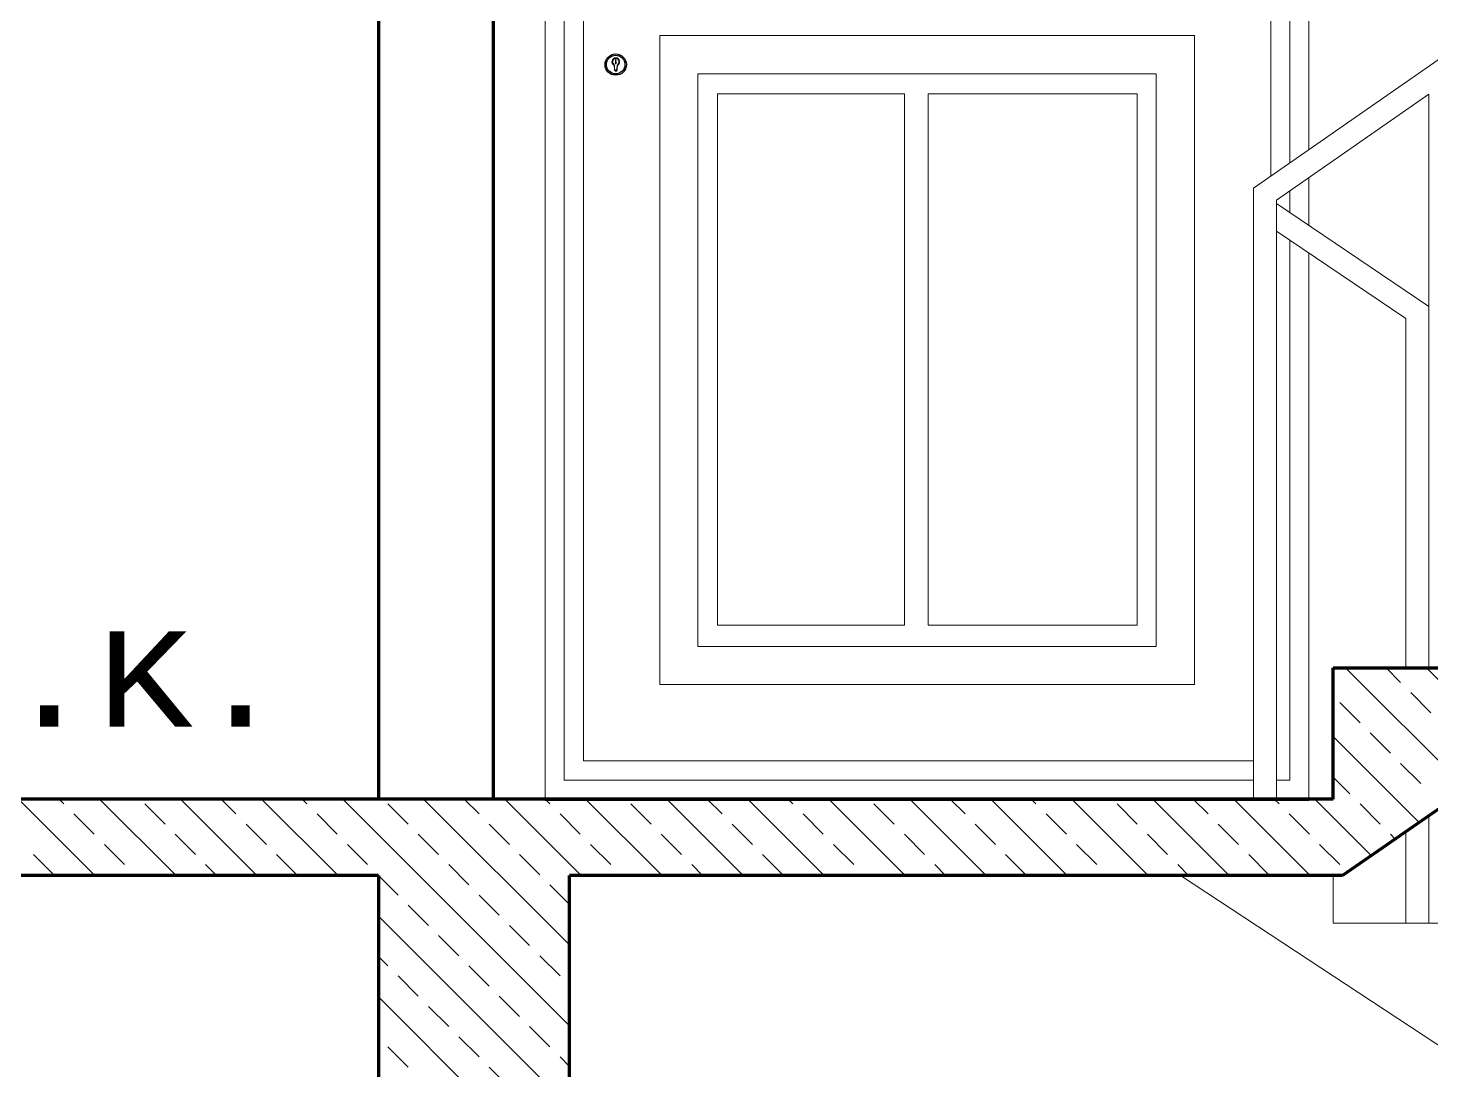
# Model space of a CAD drawing. Header units: millimetres. Extents: x 35860 to 71103, y -11298 to -8385.
# Drawn here: x 54766.2 to 54949.9, y -10773.9 to -10637.4 of the extents above; entities that cross this region are included whole.
import ezdxf
from ezdxf.enums import TextEntityAlignment as Align

# ---------------------------------------------------------------- set-up
doc = ezdxf.new("R2010")
doc.units = ezdxf.units.MM
doc.header["$MEASUREMENT"] = 0
doc.layers.get('0').update_dxf_attribs({"lineweight": 15})
for name, color, linetype, lineweight in [('02', 2, 'Continuous', 20), ('03_Yazı', 1, 'Continuous', 30), ('07', 3, 'Continuous', 70), ('Merd&Balkon', 40, 'Continuous', 20)]:
    doc.layers.add(name, color=color, linetype=linetype, lineweight=lineweight)
doc.layers.add('OLC', color=254, linetype='Continuous')
doc.styles.add('C', font='')
doc.styles.get('C').set_extended_font_data('Courier New Tur')

msp = doc.modelspace()

# ---------------------------------------------------------------- linework, layer by layer
for p, q in [((54954.6, -10737.14), (54938.7, -10721.24)), ((54945.89, -10723.14), (54944, -10721.24)), ((54960.86, -10732.8), (54949.3, -10721.24)), ((54949.87, -10727.11), (54947.22, -10724.46)), ((54940.59, -10728.44), (54937.94, -10725.79)), ((54944.57, -10732.42), (54941.92, -10729.76)), ((54948.33, -10741.48), (54937.08, -10730.24)), ((54948.55, -10736.39), (54945.89, -10733.74)), ((54939.26, -10737.72), (54937.08, -10735.54)), ((54774.96, -10748.42), (54764.96, -10738.42)), ((54770.88, -10739.05), (54770.26, -10738.42)), ((54785.57, -10748.42), (54775.57, -10738.42)), ((54784.14, -10741.7), (54781.49, -10739.05)), ((54796.17, -10748.42), (54786.17, -10738.42)), ((54793.42, -10740.37), (54791.48, -10738.42)), ((54806.78, -10748.42), (54796.78, -10738.42)), ((54802.7, -10739.05), (54802.08, -10738.42)), ((54837.08, -10768.12), (54807.39, -10738.42)), ((54815.96, -10741.7), (54813.31, -10739.05)), ((54837.08, -10757.51), (54817.99, -10738.42)), ((54825.24, -10740.37), (54823.29, -10738.42)), ((54838.6, -10748.42), (54828.6, -10738.42)), ((54834.52, -10739.05), (54833.9, -10738.42)), ((54849.2, -10748.42), (54839.2, -10738.42)), ((54847.78, -10741.7), (54845.13, -10739.05)), ((54859.81, -10748.42), (54849.81, -10738.42)), ((54857.06, -10740.37), (54855.11, -10738.42)), ((54870.42, -10748.42), (54860.42, -10738.42)), ((54866.34, -10739.05), (54865.72, -10738.42)), ((54881.02, -10748.42), (54871.02, -10738.42)), ((54879.6, -10741.7), (54876.95, -10739.05)), ((54891.63, -10748.42), (54881.63, -10738.42)), ((54888.88, -10740.37), (54886.93, -10738.42)), ((54902.24, -10748.42), (54892.24, -10738.42)), ((54898.16, -10739.05), (54897.54, -10738.42)), ((54912.84, -10748.42), (54902.84, -10738.42)), ((54911.42, -10741.7), (54908.77, -10739.05)), ((54923.45, -10748.42), (54913.45, -10738.42)), ((54920.7, -10740.37), (54918.75, -10738.42)), ((54934.06, -10748.42), (54924.06, -10738.42)), ((54929.98, -10739.05), (54929.36, -10738.42)), ((54942.06, -10745.82), (54934.66, -10738.42)), ((54943.24, -10741.7), (54940.59, -10739.05)), ((54774.86, -10743.02), (54772.21, -10740.37)), ((54806.68, -10743.02), (54804.03, -10740.37)), ((54838.5, -10743.02), (54835.85, -10740.37)), ((54870.32, -10743.02), (54867.67, -10740.37)), ((54902.14, -10743.02), (54899.49, -10740.37)), ((54933.96, -10743.02), (54931.31, -10740.37)), ((54797.4, -10744.35), (54794.75, -10741.7)), ((54829.22, -10744.35), (54826.57, -10741.7)), ((54861.04, -10744.35), (54858.39, -10741.7)), ((54892.86, -10744.35), (54890.21, -10741.7)), ((54924.68, -10744.35), (54922.03, -10741.7)), ((54778.84, -10747), (54776.19, -10744.35)), ((54788.12, -10745.67), (54785.47, -10743.02)), ((54810.66, -10747), (54808.01, -10744.35)), ((54819.94, -10745.67), (54817.29, -10743.02)), ((54842.48, -10747), (54839.83, -10744.35)), ((54851.76, -10745.67), (54849.11, -10743.02)), ((54874.3, -10747), (54871.65, -10744.35)), ((54883.58, -10745.67), (54880.93, -10743.02)), ((54906.12, -10747), (54903.47, -10744.35)), ((54915.4, -10745.67), (54912.75, -10743.02)), ((54937.94, -10747), (54935.29, -10744.35)), ((54945.19, -10743.65), (54944.57, -10743.02)), ((54769.56, -10748.33), (54766.91, -10745.67)), ((54801.38, -10748.33), (54798.73, -10745.67)), ((54833.2, -10748.33), (54830.55, -10745.67)), ((54865.02, -10748.33), (54862.37, -10745.67)), ((54896.84, -10748.33), (54894.19, -10745.67)), ((54928.66, -10748.33), (54926.01, -10745.67)), ((54780.26, -10748.42), (54780.17, -10748.33)), ((54790.87, -10748.42), (54789.45, -10747)), ((54812.08, -10748.42), (54811.99, -10748.33)), ((54814.64, -10750.98), (54812.08, -10748.42)), ((54823.92, -10749.65), (54821.27, -10747)), ((54843.9, -10748.42), (54843.81, -10748.33)), ((54854.51, -10748.42), (54853.09, -10747)), ((54875.72, -10748.42), (54875.62, -10748.33)), ((54886.33, -10748.42), (54884.91, -10747)), ((54907.54, -10748.42), (54907.44, -10748.33)), ((54918.15, -10748.42), (54916.73, -10747)), ((54837.08, -10752.21), (54834.52, -10749.65)), ((54827.9, -10753.63), (54825.24, -10750.98)), ((54837.08, -10778.73), (54812.08, -10753.73)), ((54818.61, -10754.96), (54815.96, -10752.3)), ((54831.87, -10757.61), (54829.22, -10754.96)), ((54822.59, -10758.93), (54819.94, -10756.28)), ((54813.31, -10760.26), (54812.08, -10759.03)), ((54835.85, -10761.58), (54833.2, -10758.93)), ((54826.57, -10762.91), (54823.92, -10760.26)), ((54817.29, -10764.24), (54814.64, -10761.58)), ((54836.17, -10788.42), (54812.08, -10764.33)), ((54830.55, -10766.89), (54827.9, -10764.24)), ((54821.27, -10768.21), (54818.61, -10765.56)), ((54834.52, -10770.86), (54831.87, -10768.21)), ((54825.24, -10772.19), (54822.59, -10769.54)), ((54815.96, -10773.52), (54813.31, -10770.86)), ((54837.08, -10773.42), (54835.85, -10772.19)), ((54829.22, -10776.17), (54826.57, -10773.52))]:
    msp.add_line(p, q)
at = {"layer": '02'}
for p, q in [((54833.9, -10518.42), (54833.9, -10738.42)), ((54833.9, -10518.42), (54833.9, -10738.42)), ((54833.9, -10518.42), (54833.9, -10738.42)), ((54833.9, -10518.42), (54833.9, -10738.42)), ((54833.9, -10518.42), (54833.9, -10738.42)), ((54833.9, -10518.42), (54833.9, -10738.42)), ((54833.9, -10518.42), (54833.9, -10738.42)), ((54833.9, -10518.42), (54833.9, -10738.42)), ((54833.9, -10518.42), (54833.9, -10738.42)), ((54933.9, -10518.42), (54933.9, -10653.36)), ((54933.9, -10518.42), (54933.9, -10653.36)), ((54933.9, -10518.42), (54933.9, -10653.36)), ((54933.9, -10518.42), (54933.9, -10653.36)), ((54933.9, -10518.42), (54933.9, -10653.36)), ((54933.9, -10518.42), (54933.9, -10653.36)), ((54933.9, -10653.36), (54933.9, -10518.42)), ((54933.9, -10653.36), (54933.9, -10518.42)), ((54933.9, -10653.36), (54933.9, -10518.42)), ((54836.4, -10520.92), (54836.4, -10735.92)), ((54836.4, -10520.92), (54836.4, -10735.92)), ((54836.4, -10520.92), (54836.4, -10735.92)), ((54836.4, -10520.92), (54836.4, -10735.92)), ((54836.4, -10520.92), (54836.4, -10735.92)), ((54836.4, -10520.92), (54836.4, -10735.92)), ((54836.4, -10520.92), (54836.4, -10735.92)), ((54836.4, -10520.92), (54836.4, -10735.92)), ((54836.4, -10520.92), (54836.4, -10735.92)), ((54931.4, -10655.1), (54931.4, -10520.92)), ((54931.4, -10655.1), (54931.4, -10520.92)), ((54931.4, -10655.1), (54931.4, -10520.92)), ((54931.4, -10655.1), (54931.4, -10520.92)), ((54931.4, -10655.1), (54931.4, -10520.92)), ((54931.4, -10655.1), (54931.4, -10520.92)), ((54931.4, -10655.1), (54931.4, -10520.92)), ((54931.4, -10655.1), (54931.4, -10520.92)), ((54931.4, -10655.1), (54931.4, -10520.92)), ((54838.9, -10523.42), (54838.9, -10733.42)), ((54838.9, -10523.42), (54838.9, -10733.42)), ((54838.9, -10523.42), (54838.9, -10733.42)), ((54838.9, -10523.42), (54838.9, -10733.42)), ((54838.9, -10523.42), (54838.9, -10733.42)), ((54838.9, -10523.42), (54838.9, -10733.42)), ((54838.9, -10523.42), (54838.9, -10733.42)), ((54838.9, -10523.42), (54838.9, -10733.42)), ((54838.9, -10523.42), (54838.9, -10733.42)), ((54928.9, -10656.84), (54928.9, -10523.42)), ((54928.9, -10656.84), (54928.9, -10523.42)), ((54928.9, -10656.84), (54928.9, -10523.42)), ((54928.9, -10656.84), (54928.9, -10523.42)), ((54928.9, -10656.84), (54928.9, -10523.42)), ((54928.9, -10656.84), (54928.9, -10523.42)), ((54928.9, -10656.84), (54928.9, -10523.42)), ((54928.9, -10656.84), (54928.9, -10523.42)), ((54928.9, -10656.84), (54928.9, -10523.42)), ((54926.63, -10658.42), (55074.58, -10555.55)), ((54848.9, -10638.42), (54918.9, -10638.42)), ((54848.9, -10638.42), (54918.9, -10638.42)), ((54848.9, -10638.42), (54918.9, -10638.42)), ((54848.9, -10638.42), (54848.9, -10723.42)), ((54848.9, -10638.42), (54848.9, -10723.42)), ((54848.9, -10638.42), (54848.9, -10723.42)), ((54848.9, -10638.42), (54918.9, -10638.42)), ((54848.9, -10638.42), (54918.9, -10638.42)), ((54848.9, -10638.42), (54918.9, -10638.42)), ((54848.9, -10638.42), (54848.9, -10723.42)), ((54848.9, -10638.42), (54848.9, -10723.42)), ((54848.9, -10638.42), (54848.9, -10723.42)), ((54848.9, -10638.42), (54918.9, -10638.42)), ((54848.9, -10638.42), (54918.9, -10638.42)), ((54848.9, -10638.42), (54918.9, -10638.42)), ((54848.9, -10638.42), (54848.9, -10723.42)), ((54848.9, -10638.42), (54848.9, -10723.42)), ((54848.9, -10638.42), (54848.9, -10723.42)), ((54918.9, -10723.42), (54918.9, -10638.42)), ((54918.9, -10723.42), (54918.9, -10638.42)), ((54918.9, -10723.42), (54918.9, -10638.42)), ((54918.9, -10723.42), (54918.9, -10638.42)), ((54918.9, -10723.42), (54918.9, -10638.42)), ((54918.9, -10723.42), (54918.9, -10638.42)), ((54918.9, -10723.42), (54918.9, -10638.42)), ((54918.9, -10723.42), (54918.9, -10638.42)), ((54918.9, -10723.42), (54918.9, -10638.42)), ((54843.09, -10641.6), (54843.1, -10641.58)), ((54843.09, -10641.6), (54843.1, -10641.58)), ((54843.09, -10641.6), (54843.1, -10641.58)), ((54843.1, -10641.65), (54843.09, -10641.6)), ((54843.1, -10641.65), (54843.09, -10641.6)), ((54843.1, -10641.65), (54843.09, -10641.6)), ((54843.12, -10641.57), (54843.1, -10641.59)), ((54843.12, -10641.57), (54843.1, -10641.59)), ((54843.12, -10641.57), (54843.1, -10641.59)), ((54843.11, -10641.68), (54843.1, -10641.65)), ((54843.11, -10641.68), (54843.1, -10641.65)), ((54843.11, -10641.68), (54843.1, -10641.65)), ((54843.1, -10641.81), (54843.11, -10641.8)), ((54843.1, -10641.81), (54843.11, -10641.8)), ((54843.1, -10641.81), (54843.11, -10641.8)), ((54843.1, -10641.9), (54843.1, -10641.81)), ((54843.1, -10641.9), (54843.1, -10641.81)), ((54843.1, -10641.9), (54843.1, -10641.81)), ((54843.11, -10641.92), (54843.1, -10641.9)), ((54843.11, -10641.92), (54843.1, -10641.9)), ((54843.11, -10641.92), (54843.1, -10641.9)), ((54843.11, -10641.73), (54843.11, -10641.68)), ((54843.11, -10641.73), (54843.11, -10641.68)), ((54843.11, -10641.73), (54843.11, -10641.68)), ((54843.11, -10641.8), (54843.11, -10641.73)), ((54843.11, -10641.8), (54843.11, -10641.73)), ((54843.11, -10641.8), (54843.11, -10641.73)), ((54843.11, -10641.92), (54843.12, -10642)), ((54843.11, -10641.92), (54843.12, -10642)), ((54843.11, -10641.92), (54843.12, -10642)), ((54843.13, -10641.56), (54843.12, -10641.57)), ((54843.13, -10641.56), (54843.12, -10641.57)), ((54843.13, -10641.56), (54843.12, -10641.57)), ((54843.15, -10641.57), (54843.13, -10641.56)), ((54843.15, -10641.57), (54843.13, -10641.56)), ((54843.15, -10641.57), (54843.13, -10641.56)), ((54843.15, -10641.72), (54843.14, -10641.76)), ((54843.15, -10641.72), (54843.14, -10641.76)), ((54843.15, -10641.72), (54843.14, -10641.76)), ((54843.14, -10641.76), (54843.14, -10641.79)), ((54843.14, -10641.76), (54843.14, -10641.79)), ((54843.14, -10641.76), (54843.14, -10641.79)), ((54843.14, -10641.79), (54843.15, -10641.81)), ((54843.14, -10641.79), (54843.15, -10641.81)), ((54843.14, -10641.79), (54843.15, -10641.81)), ((54843.16, -10641.58), (54843.15, -10641.57)), ((54843.16, -10641.58), (54843.15, -10641.57)), ((54843.16, -10641.58), (54843.15, -10641.57)), ((54843.16, -10641.58), (54843.15, -10641.6)), ((54843.16, -10641.58), (54843.15, -10641.6)), ((54843.16, -10641.58), (54843.15, -10641.6)), ((54843.15, -10641.6), (54843.18, -10641.64)), ((54843.15, -10641.6), (54843.18, -10641.64)), ((54843.15, -10641.6), (54843.18, -10641.64)), ((54843.17, -10641.69), (54843.15, -10641.72)), ((54843.17, -10641.69), (54843.15, -10641.72)), ((54843.17, -10641.69), (54843.15, -10641.72)), ((54843.15, -10641.81), (54843.15, -10641.82)), ((54843.15, -10641.81), (54843.15, -10641.82)), ((54843.15, -10641.81), (54843.15, -10641.82)), ((54843.15, -10641.82), (54843.16, -10641.83)), ((54843.15, -10641.82), (54843.16, -10641.83)), ((54843.15, -10641.82), (54843.16, -10641.83)), ((54843.16, -10641.93), (54843.15, -10641.94)), ((54843.16, -10641.93), (54843.15, -10641.94)), ((54843.16, -10641.93), (54843.15, -10641.94)), ((54843.15, -10641.94), (54843.16, -10641.96)), ((54843.15, -10641.94), (54843.16, -10641.96)), ((54843.15, -10641.94), (54843.16, -10641.96)), ((54843.16, -10641.83), (54843.18, -10641.86)), ((54843.16, -10641.83), (54843.18, -10641.86)), ((54843.16, -10641.83), (54843.18, -10641.86)), ((54843.19, -10641.9), (54843.16, -10641.93)), ((54843.19, -10641.9), (54843.16, -10641.93)), ((54843.19, -10641.9), (54843.16, -10641.93)), ((54843.16, -10641.96), (54843.18, -10642)), ((54843.16, -10641.96), (54843.18, -10642)), ((54843.16, -10641.96), (54843.18, -10642)), ((54843.18, -10641.66), (54843.17, -10641.69)), ((54843.18, -10641.66), (54843.17, -10641.69)), ((54843.18, -10641.66), (54843.17, -10641.69)), ((54843.18, -10641.64), (54843.18, -10641.66)), ((54843.18, -10641.64), (54843.18, -10641.66)), ((54843.18, -10641.64), (54843.18, -10641.66)), ((54843.18, -10641.86), (54843.19, -10641.9)), ((54843.18, -10641.86), (54843.19, -10641.9)), ((54843.18, -10641.86), (54843.19, -10641.9)), ((54843.19, -10641.9), (54843.19, -10641.9)), ((54843.19, -10641.9), (54843.19, -10641.9)), ((54843.19, -10641.9), (54843.19, -10641.9)), ((54842.92, -10642.33), (54842.96, -10642.85)), ((54842.92, -10642.33), (54842.96, -10642.85)), ((54842.92, -10642.33), (54842.96, -10642.85)), ((54842.96, -10642.29), (54843, -10642.81)), ((54842.96, -10642.29), (54843, -10642.81)), ((54842.96, -10642.29), (54843, -10642.81)), ((54843.07, -10642.06), (54843.12, -10642)), ((54843.07, -10642.06), (54843.12, -10642)), ((54843.07, -10642.06), (54843.12, -10642)), ((54843.07, -10642.08), (54843.07, -10642.06)), ((54843.07, -10642.08), (54843.07, -10642.06)), ((54843.07, -10642.08), (54843.07, -10642.06)), ((54843.07, -10642.08), (54843.09, -10642.11)), ((54843.07, -10642.08), (54843.09, -10642.11)), ((54843.07, -10642.08), (54843.09, -10642.11)), ((54843.09, -10642.11), (54843.09, -10642.15)), ((54843.09, -10642.11), (54843.09, -10642.15)), ((54843.09, -10642.11), (54843.09, -10642.15)), ((54843.09, -10642.15), (54843.11, -10642.18)), ((54843.09, -10642.15), (54843.11, -10642.18)), ((54843.09, -10642.15), (54843.11, -10642.18)), ((54843.11, -10642.18), (54843.13, -10642.13)), ((54843.11, -10642.18), (54843.13, -10642.13)), ((54843.11, -10642.18), (54843.13, -10642.13)), ((54843.13, -10642.13), (54843.14, -10642.09)), ((54843.13, -10642.13), (54843.14, -10642.09)), ((54843.13, -10642.13), (54843.14, -10642.09)), ((54843.14, -10643.09), (54843.13, -10643.08)), ((54843.14, -10643.09), (54843.13, -10643.08)), ((54843.14, -10643.09), (54843.13, -10643.08)), ((54843.15, -10642.07), (54843.14, -10642.09)), ((54843.15, -10642.07), (54843.14, -10642.09)), ((54843.15, -10642.07), (54843.14, -10642.09)), ((54843.18, -10642.05), (54843.15, -10642.07)), ((54843.18, -10642.05), (54843.15, -10642.07)), ((54843.18, -10642.05), (54843.15, -10642.07)), ((54843.18, -10642), (54843.18, -10642.05)), ((54843.18, -10642), (54843.18, -10642.05)), ((54843.18, -10642), (54843.18, -10642.05)), ((54843.32, -10642.3), (54843.28, -10642.81)), ((54843.32, -10642.3), (54843.28, -10642.81)), ((54843.32, -10642.3), (54843.28, -10642.81)), ((54843.36, -10642.33), (54843.32, -10642.86)), ((54843.36, -10642.33), (54843.32, -10642.86)), ((54843.36, -10642.33), (54843.32, -10642.86)), ((54853.9, -10643.42), (54913.9, -10643.42)), ((54853.9, -10643.42), (54913.9, -10643.42)), ((54853.9, -10643.42), (54913.9, -10643.42)), ((54853.9, -10643.42), (54853.9, -10718.42)), ((54853.9, -10643.42), (54853.9, -10718.42)), ((54853.9, -10643.42), (54853.9, -10718.42)), ((54853.9, -10643.42), (54913.9, -10643.42)), ((54853.9, -10643.42), (54913.9, -10643.42)), ((54853.9, -10643.42), (54913.9, -10643.42)), ((54853.9, -10643.42), (54853.9, -10718.42)), ((54853.9, -10643.42), (54853.9, -10718.42)), ((54853.9, -10643.42), (54853.9, -10718.42)), ((54853.9, -10643.42), (54913.9, -10643.42)), ((54853.9, -10643.42), (54913.9, -10643.42)), ((54853.9, -10643.42), (54913.9, -10643.42)), ((54853.9, -10643.42), (54853.9, -10718.42)), ((54853.9, -10643.42), (54853.9, -10718.42)), ((54853.9, -10643.42), (54853.9, -10718.42)), ((54913.9, -10718.42), (54913.9, -10643.42)), ((54913.9, -10718.42), (54913.9, -10643.42)), ((54913.9, -10718.42), (54913.9, -10643.42)), ((54913.9, -10718.42), (54913.9, -10643.42)), ((54913.9, -10718.42), (54913.9, -10643.42)), ((54913.9, -10718.42), (54913.9, -10643.42)), ((54913.9, -10718.42), (54913.9, -10643.42)), ((54913.9, -10718.42), (54913.9, -10643.42)), ((54913.9, -10718.42), (54913.9, -10643.42)), ((54856.46, -10646.05), (54880.96, -10646.05)), ((54856.46, -10646.05), (54880.96, -10646.05)), ((54856.46, -10646.05), (54880.96, -10646.05)), ((54856.46, -10715.66), (54856.46, -10646.05)), ((54856.46, -10715.66), (54856.46, -10646.05)), ((54856.46, -10715.66), (54856.46, -10646.05)), ((54856.46, -10646.05), (54880.96, -10646.05)), ((54856.46, -10646.05), (54880.96, -10646.05)), ((54856.46, -10646.05), (54880.96, -10646.05)), ((54856.46, -10715.66), (54856.46, -10646.05)), ((54856.46, -10715.66), (54856.46, -10646.05)), ((54856.46, -10715.66), (54856.46, -10646.05)), ((54856.46, -10646.05), (54880.96, -10646.05)), ((54856.46, -10646.05), (54880.96, -10646.05)), ((54856.46, -10646.05), (54880.96, -10646.05)), ((54856.46, -10715.66), (54856.46, -10646.05)), ((54856.46, -10715.66), (54856.46, -10646.05)), ((54856.46, -10715.66), (54856.46, -10646.05)), ((54880.96, -10646.05), (54880.96, -10715.66)), ((54880.96, -10646.05), (54880.96, -10715.66)), ((54880.96, -10646.05), (54880.96, -10715.66)), ((54880.96, -10646.05), (54880.96, -10715.66)), ((54880.96, -10646.05), (54880.96, -10715.66)), ((54880.96, -10646.05), (54880.96, -10715.66)), ((54880.96, -10646.05), (54880.96, -10715.66)), ((54880.96, -10646.05), (54880.96, -10715.66)), ((54880.96, -10646.05), (54880.96, -10715.66)), ((54884.05, -10646.05), (54911.39, -10646.05)), ((54884.05, -10646.05), (54911.39, -10646.05)), ((54884.05, -10646.05), (54911.39, -10646.05)), ((54884.05, -10715.66), (54884.05, -10646.05)), ((54884.05, -10715.66), (54884.05, -10646.05)), ((54884.05, -10715.66), (54884.05, -10646.05)), ((54884.05, -10646.05), (54911.39, -10646.05)), ((54884.05, -10646.05), (54911.39, -10646.05)), ((54884.05, -10646.05), (54911.39, -10646.05)), ((54884.05, -10715.66), (54884.05, -10646.05)), ((54884.05, -10715.66), (54884.05, -10646.05)), ((54884.05, -10715.66), (54884.05, -10646.05)), ((54884.05, -10646.05), (54911.39, -10646.05)), ((54884.05, -10646.05), (54911.39, -10646.05)), ((54884.05, -10646.05), (54911.39, -10646.05)), ((54884.05, -10715.66), (54884.05, -10646.05)), ((54884.05, -10715.66), (54884.05, -10646.05)), ((54884.05, -10715.66), (54884.05, -10646.05)), ((54911.39, -10646.05), (54911.39, -10715.66)), ((54911.39, -10646.05), (54911.39, -10715.66)), ((54911.39, -10646.05), (54911.39, -10715.66)), ((54911.39, -10646.05), (54911.39, -10715.66)), ((54911.39, -10646.05), (54911.39, -10715.66)), ((54911.39, -10646.05), (54911.39, -10715.66)), ((54911.39, -10646.05), (54911.39, -10715.66)), ((54911.39, -10646.05), (54911.39, -10715.66)), ((54911.39, -10646.05), (54911.39, -10715.66)), ((54929.63, -10659.99), (54949.58, -10646.11)), ((54949.58, -10721.24), (54949.58, -10646.11)), ((54926.63, -10738.42), (54926.63, -10658.42)), ((54933.9, -10657.02), (54933.9, -10663.33)), ((54933.9, -10657.02), (54933.9, -10663.33)), ((54933.9, -10657.02), (54933.9, -10663.33)), ((54933.9, -10657.02), (54933.9, -10663.33)), ((54933.9, -10657.02), (54933.9, -10663.33)), ((54933.9, -10657.02), (54933.9, -10663.33)), ((54933.9, -10663.33), (54933.9, -10657.02)), ((54933.9, -10663.33), (54933.9, -10657.02)), ((54933.9, -10663.33), (54933.9, -10657.02)), ((54929.63, -10738.42), (54929.63, -10659.99)), ((54929.63, -10660.44), (54929.63, -10659.99)), ((54931.4, -10661.64), (54931.4, -10658.76)), ((54931.4, -10661.64), (54931.4, -10658.76)), ((54931.4, -10661.64), (54931.4, -10658.76)), ((54931.4, -10661.64), (54931.4, -10658.76)), ((54931.4, -10661.64), (54931.4, -10658.76)), ((54931.4, -10661.64), (54931.4, -10658.76)), ((54931.4, -10661.64), (54931.4, -10658.76)), ((54931.4, -10661.64), (54931.4, -10658.76)), ((54931.4, -10661.64), (54931.4, -10658.76)), ((54949.58, -10673.89), (54929.63, -10660.44)), ((54946.58, -10675.49), (54929.63, -10664.06)), ((54931.4, -10735.92), (54931.4, -10665.26)), ((54931.4, -10735.92), (54931.4, -10665.26)), ((54931.4, -10735.92), (54931.4, -10665.26)), ((54931.4, -10735.92), (54931.4, -10665.26)), ((54931.4, -10735.92), (54931.4, -10665.26)), ((54931.4, -10735.92), (54931.4, -10665.26)), ((54931.4, -10735.92), (54931.4, -10665.26)), ((54931.4, -10735.92), (54931.4, -10665.26)), ((54931.4, -10735.92), (54931.4, -10665.26)), ((54933.9, -10738.42), (54933.9, -10666.94)), ((54933.9, -10738.42), (54933.9, -10666.94)), ((54933.9, -10738.42), (54933.9, -10666.94)), ((54933.9, -10666.94), (54933.9, -10738.42)), ((54933.9, -10666.94), (54933.9, -10738.42)), ((54933.9, -10666.94), (54933.9, -10738.42)), ((54933.9, -10666.94), (54933.9, -10738.42)), ((54933.9, -10666.94), (54933.9, -10738.42)), ((54933.9, -10666.94), (54933.9, -10738.42)), ((54949.58, -10721.24), (54949.58, -10674.67)), ((54946.58, -10721.24), (54946.58, -10675.49)), ((54880.96, -10715.66), (54856.46, -10715.66)), ((54880.96, -10715.66), (54856.46, -10715.66)), ((54880.96, -10715.66), (54856.46, -10715.66)), ((54880.96, -10715.66), (54856.46, -10715.66)), ((54880.96, -10715.66), (54856.46, -10715.66)), ((54880.96, -10715.66), (54856.46, -10715.66)), ((54880.96, -10715.66), (54856.46, -10715.66)), ((54880.96, -10715.66), (54856.46, -10715.66)), ((54880.96, -10715.66), (54856.46, -10715.66)), ((54911.39, -10715.66), (54884.05, -10715.66)), ((54911.39, -10715.66), (54884.05, -10715.66)), ((54911.39, -10715.66), (54884.05, -10715.66)), ((54911.39, -10715.66), (54884.05, -10715.66)), ((54911.39, -10715.66), (54884.05, -10715.66)), ((54911.39, -10715.66), (54884.05, -10715.66)), ((54911.39, -10715.66), (54884.05, -10715.66)), ((54911.39, -10715.66), (54884.05, -10715.66)), ((54911.39, -10715.66), (54884.05, -10715.66)), ((54853.9, -10718.42), (54913.9, -10718.42)), ((54853.9, -10718.42), (54913.9, -10718.42)), ((54853.9, -10718.42), (54913.9, -10718.42)), ((54853.9, -10718.42), (54913.9, -10718.42)), ((54853.9, -10718.42), (54913.9, -10718.42)), ((54853.9, -10718.42), (54913.9, -10718.42)), ((54853.9, -10718.42), (54913.9, -10718.42)), ((54853.9, -10718.42), (54913.9, -10718.42)), ((54853.9, -10718.42), (54913.9, -10718.42)), ((54848.9, -10723.42), (54918.9, -10723.42)), ((54848.9, -10723.42), (54918.9, -10723.42)), ((54848.9, -10723.42), (54918.9, -10723.42)), ((54848.9, -10723.42), (54918.9, -10723.42)), ((54848.9, -10723.42), (54918.9, -10723.42)), ((54848.9, -10723.42), (54918.9, -10723.42)), ((54848.9, -10723.42), (54918.9, -10723.42)), ((54848.9, -10723.42), (54918.9, -10723.42)), ((54848.9, -10723.42), (54918.9, -10723.42)), ((54838.9, -10733.42), (54926.63, -10733.42)), ((54838.9, -10733.42), (54926.63, -10733.42)), ((54838.9, -10733.42), (54926.63, -10733.42)), ((54838.9, -10733.42), (54926.63, -10733.42)), ((54838.9, -10733.42), (54926.63, -10733.42)), ((54838.9, -10733.42), (54926.63, -10733.42)), ((54838.9, -10733.42), (54926.63, -10733.42)), ((54838.9, -10733.42), (54926.63, -10733.42)), ((54838.9, -10733.42), (54926.63, -10733.42)), ((54836.4, -10735.92), (54926.63, -10735.92)), ((54836.4, -10735.92), (54926.63, -10735.92)), ((54836.4, -10735.92), (54926.63, -10735.92)), ((54836.4, -10735.92), (54926.63, -10735.92)), ((54836.4, -10735.92), (54926.63, -10735.92)), ((54836.4, -10735.92), (54926.63, -10735.92)), ((54836.4, -10735.92), (54926.63, -10735.92)), ((54836.4, -10735.92), (54926.63, -10735.92)), ((54836.4, -10735.92), (54926.63, -10735.92)), ((54929.63, -10735.92), (54931.4, -10735.92)), ((54929.63, -10735.92), (54931.4, -10735.92)), ((54929.63, -10735.92), (54931.4, -10735.92)), ((54929.63, -10735.92), (54931.4, -10735.92)), ((54929.63, -10735.92), (54931.4, -10735.92)), ((54929.63, -10735.92), (54931.4, -10735.92)), ((54929.63, -10735.92), (54931.4, -10735.92)), ((54929.63, -10735.92), (54931.4, -10735.92)), ((54929.63, -10735.92), (54931.4, -10735.92)), ((54949.58, -10754.67), (54949.58, -10740.61)), ((54946.58, -10754.67), (54946.58, -10742.68))]:
    msp.add_line(p, q, dxfattribs=at)
at = {"layer": '07'}
for p, q in [((54812.08, -10513.42), (54812.08, -10738.42)), ((54827.08, -10513.42), (54827.08, -10738.42)), ((55112.08, -10628.16), (54938.29, -10748.42)), ((54937.08, -10738.42), (54937.08, -10721.24)), ((54937.08, -10721.24), (54962.08, -10721.24)), ((54937.08, -10738.42), (54497.08, -10738.42)), ((54837.08, -10738.42), (54812.08, -10738.42)), ((54833.9, -10738.42), (54933.9, -10738.42)), ((54833.9, -10738.42), (54933.9, -10738.42)), ((54833.9, -10738.42), (54933.9, -10738.42)), ((54812.08, -10748.42), (54522.08, -10748.42)), ((54812.08, -10748.42), (54812.08, -10788.42)), ((54837.08, -10788.42), (54837.08, -10748.42)), ((54938.29, -10748.42), (54837.08, -10748.42))]:
    msp.add_line(p, q, dxfattribs=at)
at = {"layer": 'Merd&Balkon'}
for p, q in [((54917.08, -10748.42), (55051.99, -10837.31)), ((54937.08, -10748.42), (54937.08, -10754.67)), ((54937.08, -10754.67), (54962.08, -10754.67))]:
    msp.add_line(p, q, dxfattribs=at)
at = {"layer": 'OLC'}
for centre, radius in [((54843.14, -10642.23), 1.39), ((54843.14, -10642.23), 1.39), ((54843.14, -10642.23), 1.39), ((54843.13, -10642.23), 1.22), ((54843.13, -10642.23), 1.22), ((54843.13, -10642.23), 1.22)]:
    msp.add_circle(centre, radius, dxfattribs=at)
for centre, radius, start, end in [((54843.15, -10641.88), 0.503, 295.4834, 243.4122), ((54843.15, -10641.88), 0.503, 295.4834, 243.4122), ((54843.15, -10641.88), 0.503, 295.4834, 243.4122), ((54843.15, -10641.88), 0.453, 292.9456, 245.6901), ((54843.15, -10641.88), 0.453, 292.9456, 245.6901), ((54843.15, -10641.88), 0.453, 292.9456, 245.6901), ((54843.22, -10642.83), 0.265, 183.98, 248.3709), ((54843.22, -10642.83), 0.265, 183.98, 248.3709), ((54843.22, -10642.83), 0.265, 183.98, 248.3709), ((54843.2, -10642.8), 0.208, 183.98, 248.3709), ((54843.2, -10642.8), 0.208, 183.98, 248.3709), ((54843.2, -10642.8), 0.208, 183.98, 248.3709), ((54843.07, -10642.8), 0.208, 288.8236, 355.0372), ((54843.07, -10642.8), 0.208, 288.8236, 355.0372), ((54843.07, -10642.8), 0.208, 288.8236, 355.0372), ((54843.06, -10642.84), 0.265, 288.8236, 355.0372), ((54843.06, -10642.84), 0.265, 288.8236, 355.0372), ((54843.06, -10642.84), 0.265, 288.8236, 355.0372)]:
    msp.add_arc(centre, radius, start, end, dxfattribs=at)

# ---------------------------------------------------------------- texts
at = {"layer": '03_Yazı', "style": 'C'}
msp.add_attdef('1.B.K.', text='A:10.00m2', height=12.5, dxfattribs=at).set_placement((54762.7, -10722.68), align=Align.MIDDLE_CENTER)

doc.saveas('drawing.dxf')
